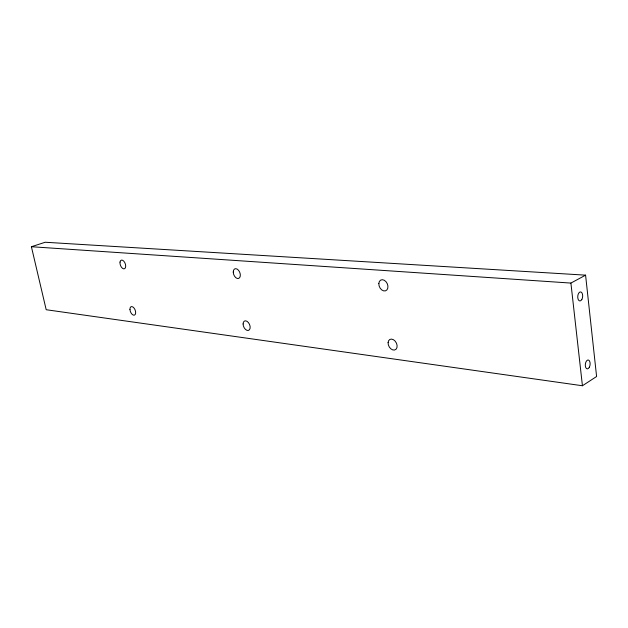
<?xml version="1.0" encoding="UTF-8"?>
<svg xmlns="http://www.w3.org/2000/svg" width="628" height="628" viewBox="0 0 628 628"><rect width="100%" height="100%" fill="white"/><g stroke="black" fill="none" stroke-linecap="round" stroke-linejoin="round"><path stroke-width="0.94" d="M582.431 385.749L596.6 376.51L585.579 275.158L45.2 242.251L31.4 246.726L46.189 309.722L582.431 385.749L570.907 283.079L585.579 275.158M31.4 246.726L570.907 283.079M581.834 299.501A4.537 2.457 -85.1 0 0 581.018 292.012A4.537 2.457 -85.1 0 0 577.776 297.774A4.537 2.457 -85.1 0 0 581.834 299.501M589.307 367.301A4.467 2.379 -83.4 0 0 588.515 360.056A4.467 2.379 -83.4 0 0 585.343 365.92A4.467 2.379 -83.4 0 0 589.307 367.301M120.019 262.08A4.6 2.543 69.8 0 0 123.771 268.87A4.6 2.543 69.8 0 0 124.713 262.473A4.6 2.543 69.8 0 0 120.019 262.08M129.949 309.431A4.537 2.496 68.4 0 0 134.392 315.146A4.537 2.496 68.4 0 0 134.078 308.105A4.537 2.496 68.4 0 0 129.949 309.431M243.091 323.962A5.103 3.156 66.4 0 0 248.39 330.43A5.103 3.156 66.4 0 0 248.421 322.572A5.103 3.156 66.4 0 0 243.091 323.962M233.247 272.042A5.165 3.226 68.4 0 0 238.577 278.447A5.165 3.226 68.4 0 0 238.569 270.323A5.165 3.226 68.4 0 0 233.247 272.042M378.833 283.526A5.903 4.215 65 0 0 385.38 290.882A5.903 4.215 65 0 0 385.953 281.634A5.903 4.215 65 0 0 378.833 283.526M388.088 342.59A5.848 4.09 62 0 0 394.572 350.031A5.848 4.09 62 0 0 395.169 341.145A5.848 4.09 62 0 0 388.088 342.59"/></g></svg>
